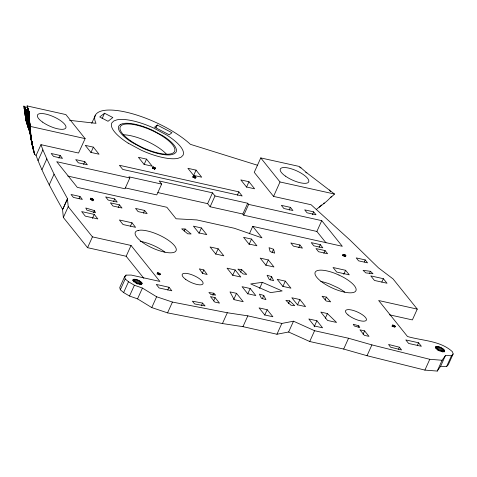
<?xml version="1.0" encoding="UTF-8"?>
<svg xmlns="http://www.w3.org/2000/svg" width="477" height="477" viewBox="0 0 477 477"><rect width="100%" height="100%" fill="white"/><g stroke="black" fill="none" stroke-linecap="round" stroke-linejoin="round"><path stroke-width="0.72" d="M36.067 155.502L34.511 154.083L31.124 139.624L29.407 128.629L29.085 112.22L27.123 105.93L65.886 114.587L85.121 138.622L78.538 153.039L40.962 144.668L36.085 155.472C43.037 174.355 52.887 191.992 62.66 209.522L67.537 198.718L62.964 208.848M34.463 152.282L34.511 154.083C31.44 141.204 28.727 128.152 29.27 114.844M34.511 154.083C30.737 143.1 30.957 131.634 29.502 120.264C28.692 130.388 31.19 140.465 33.515 150.255L31.124 139.588L30.134 131.557L30.313 132.612M29.347 126.971L29.437 119.435L29.282 125.97L29.795 130.388L29.383 127.979L29.246 117.777L29.335 124.974M30.445 134.049L30.158 124.914L30.611 130.889L29.932 127.764L29.64 121.975L29.711 129.786L30.445 134.049L29.669 130.936L29.526 128.42L29.783 128.665M29.306 123.686L28.721 115.559L27.219 106.132M29.276 121.51C29.413 116.919 29.449 112.232 27.928 107.909M29.741 125.087L29.663 127.52L30.284 128.265L30.439 125.988L30.421 128.748L29.741 125.087L29.884 123.352L30.093 125.91L29.485 124.759L29.425 121.164M31.691 140.84L31.494 140.476L32.007 142.17L31.22 139.797L31.166 136.75L29.663 127.52L29.556 129.738L30.349 132.26L32.269 145.479L33.092 148.287M29.335 123.549L27.94 109.4L27.332 106.89L28.56 114.236L27.159 117.342L27.547 120.949L28.584 127.413L30.361 133.715M29.324 119.441L29.276 122.577M29.383 119.471L28.936 117.634L28.721 121.009L29.258 124.98L25.776 111.725L23.85 106.085L26.611 107.569M29.359 121.73L25.031 107.844L24.774 108.273L24.083 107.927L27.159 117.342L29.878 128.963L28.131 119.536L28.578 116.394L26.068 109.311L25.776 111.725L24.458 110.276L25.007 115.011L27.881 123.46L29.318 130.71L25.907 120.085L23.85 106.085L28.28 113.061L29.324 117.414L28.298 108.905L29.353 118.856M29.294 118.195L29.353 117.503M444.636 350.673L444.397 351.263C441.231 351.847 436.616 350.046 435.483 346.94L435.686 346.684C438.912 346.058 442.9 347.906 444.636 350.673L444.021 352.026M29.139 122.255L25.168 113.055L27.547 120.949L29.896 132.505L27.159 117.342L26.885 110.616M27.123 105.93L28.28 113.061L27.332 106.89M28.578 116.394L28.721 115.559L29.341 119.954M29.485 124.759L29.711 129.786L30.349 132.26M30.295 133.214L26.527 120.019L25.686 119.017L28.721 128.915L27.362 125.022L25.174 111.201M33.199 146.6L32.895 146.725L33.217 148.043L31.947 144.084L30.409 134.52M273.565 196.411L280.005 181.964L260.764 157.923L254.253 172.34L273.565 196.411L311.111 204.752L349.885 239.949L378.476 267.871L393.042 278.908L417.256 309.108L412.378 319.918L389.506 314.826M37.993 160.677L42.876 149.873L40.962 144.668M41.94 169.645L46.818 158.841L42.876 149.873M58.921 158.173L60.138 155.472L51.176 153.481L53.537 156.42L62.499 158.412L60.138 155.472M49.179 184.969L54.062 174.159L46.818 158.841M91.727 123.293L95.388 115.19M102.114 118.636L104.552 113.228L112.846 117.551L108.023 121.277L99.735 116.96L104.552 113.228M83.594 164.338L84.817 161.637L75.748 159.622L78.282 162.782L87.345 164.798L84.817 161.637M90.928 152.562L93.373 147.149L85.264 145.354L90.91 152.401L99.031 154.208L93.373 147.149M143.851 278.318L126.166 256.262L87.565 247.676L63.352 217.476L68.229 206.672L67.436 198.676M79.087 198.504L79.999 196.476L71.037 194.485L73.398 197.424L82.36 199.416L79.999 196.476M90.242 199.553L90.857 198.199C98.5 201.169 87.875 199.958 90.857 198.199M90.511 199.601L91.125 198.253M90.803 199.678L91.411 198.325M91.107 199.78L91.715 198.426M91.411 199.899L92.019 198.551M91.715 200.042L92.323 198.688M92.001 200.197L92.61 198.843M92.264 200.364L92.872 199.01M92.693 200.698L93.301 199.344M92.842 200.859L93.45 199.511M93.54 212.629L94.452 210.601L85.777 208.002L86.862 210.107L95.466 212.754L94.452 210.601M92.395 218.448L94.219 214.394L81.662 211.597L85.27 216.129L97.839 218.931L94.219 214.394M87.565 247.676L92.443 236.872L68.229 206.672M113.49 201.634L114.713 198.927L105.644 196.912L108.178 200.072L117.247 202.087L114.713 198.927M125.505 187.95L156.766 194.902L161.643 184.098L128.927 176.824L129.845 177.969L124.968 188.779L67.782 176.061M118.242 207.561L119.465 204.86L110.396 202.844L112.93 205.998L121.999 208.02L119.465 204.86M156.068 127.747L157.291 125.046L171.958 132.707L169.21 134.8L154.542 127.138L157.291 125.046M144.102 164.523L146.54 159.121L138.419 157.315L144.078 164.374L152.199 166.181L146.54 159.121M152.336 168.28L152.944 166.926C160.403 169.824 150.04 168.637 152.944 166.926M152.598 168.327L153.206 166.974M152.878 168.399L153.487 167.051M153.177 168.5L153.785 167.147M153.475 168.619L154.083 167.266M153.767 168.757L154.375 167.403M154.047 168.906L154.655 167.558M154.304 169.067L154.918 167.719M154.53 169.234L155.144 167.88M154.721 169.395L155.329 168.047M130.454 226.17L131.98 222.789L119.417 219.992L123.024 224.524L135.599 227.326L131.98 222.789M143.392 213.153L144.609 210.452L135.54 208.431L138.074 211.591L147.143 213.607L144.609 210.452M126.166 256.262L131.044 245.458L92.443 236.872M131.044 245.458L159.896 281.442L131.217 275.062L126.023 275.122L124.622 276.672L119.745 287.476L120.317 289.777L123.626 292.568L129.517 296.038L137.537 298.87L151.752 307.576L167.552 312.87L222.443 323.549L242.954 326.656L276.958 334.24L288.621 332.004L309.71 341.52L343.673 349.057L367.022 355.705L424.9 370.104L437.23 371.07L440.617 366.276L445.494 355.472L451.475 355.753L453.15 353.964L452.446 351.752C440.319 340.548 422.509 340.888 407.507 336.512L378.655 300.528L417.256 309.108M125.415 276.469L126.023 275.122M120.317 289.777L125.195 278.973L124.622 276.672M123.626 292.568L128.504 281.764L125.195 278.973M132.713 280.697L133.321 279.349C136.541 278.938 140.62 280.619 142.17 283.529L142.074 283.839C138.944 284.876 134.532 282.736 132.964 279.88L133.321 279.349M133.143 280.559L133.751 279.212M133.411 281.197L134.329 279.17M133.804 281.931L135.027 279.23M134.603 282.086L135.826 279.385M135.468 282.324L136.684 279.623M129.517 296.038L134.395 285.234L128.504 281.764M136.058 283.326L137.585 279.945M136.959 283.714L138.485 280.339M137.817 284.155L139.344 280.78M138.92 283.958L140.137 281.257M139.612 284.453L140.834 281.752M140.488 284.274L141.401 282.247M140.912 284.745L141.824 282.718M141.472 284.501L142.08 283.153M137.537 298.87L142.414 288.066L134.395 285.234M192.815 177.283L193.423 175.93C200.883 178.827 190.52 177.641 193.423 175.93M193.602 175.536L196.041 170.128L187.92 168.327L193.579 175.381L201.699 177.188L196.041 170.128M193.078 177.331L193.686 175.977M193.358 177.402L193.966 176.049M193.656 177.498L194.264 176.15M193.954 177.623L194.562 176.269M194.246 177.76L194.855 176.407M194.527 177.909L195.135 176.556M194.783 178.07L195.391 176.717M195.01 178.237L195.624 176.884M195.2 178.398L195.808 177.045M157.046 274.12L157.654 272.766L159.562 273.351L160.701 274.4L159.682 274.633L158.334 274.12L157.183 273.059L157.654 272.766M157.607 274.186L158.215 272.838M158.275 274.394L158.883 273.041M158.954 274.704L159.562 273.351M159.539 275.068L160.147 273.72M184.211 231.053L185.124 229.026L191.116 233.986L187.688 233.79L181.707 228.829L185.124 229.026M151.752 307.576L156.629 296.772L142.414 288.066M167.785 289.968L169.007 287.267L156.277 284.435L159.103 287.959L171.833 290.791L169.007 287.267M326.012 242.853L316.871 231.452L243.759 215.193L242.841 214.048L210.118 206.768L207.614 203.649L212.492 192.839L159.139 180.974L161.643 184.098M210.118 206.768L215.002 195.964L212.492 192.839M198.998 233.366L201.437 227.964L193.441 226.158L198.826 232.871L206.785 234.642L201.437 227.964M167.552 312.87L172.43 302.066L227.32 312.745L247.837 315.852L281.835 323.43L293.504 321.2L314.587 330.716L348.556 338.253L371.905 344.895L429.777 359.3L442.107 360.26L445.494 355.472M237.319 195.218L238.84 191.843L119.411 165.28L122.732 169.424L242.161 195.981L238.84 191.843M202.296 273.327L203.822 269.952L199.356 268.867L202.487 273.357L207.161 274.519L203.822 269.952M215.705 254.163L218.144 248.761L210.071 246.973L215.741 254.032L223.808 255.815L218.144 248.761M246.514 187.157L248.964 181.731L240.831 179.912L246.49 186.984L254.611 188.791L248.964 181.731M201.354 305.799L202.57 303.098L192.386 301.172L194.664 303.95L205.062 305.918L202.57 303.098M242.841 214.048L247.718 203.244L215.002 195.964M243.759 215.193L248.636 204.389L247.718 203.244M212.879 295.275L213.797 293.248L208.902 292.479L210.733 294.351L215.64 295.138L213.797 293.248M213.559 300.999L215.085 297.618L210.44 296.587L214.847 302.084L219.492 303.116L215.085 297.618M249.382 233.802L252.738 226.372L342.307 246.293L321.748 220.648L248.636 204.389M232.704 275.366L235.143 269.964L227.064 268.175L232.734 275.235L240.807 277.012L235.143 269.964M249.083 244.48L251.522 239.078L243.58 237.337L248.934 244.015L256.9 245.786L251.522 239.078M240.456 272.278L241.678 269.577L237.892 269.135L243.037 273.923L246.746 274.406L241.678 269.577M222.443 323.549L227.32 312.745M233.766 299.407L236.514 293.331L229.992 291.906L234.171 299.663L243.228 301.708L236.514 293.331M247.736 293.91L250.175 288.507L242.072 286.689L247.718 293.743L255.815 295.555L250.175 288.507M289.187 210.065L290.41 207.364L281.341 205.343L283.875 208.503L292.944 210.518L290.41 207.364M265.862 265.331L268.301 259.923L260.203 258.117L265.844 265.164L273.947 266.977L268.301 259.923M272.039 252.637L273.565 249.262L269.04 247.688L270.137 251.558L274.674 253.138L273.565 249.262M259.607 288.424L262.35 282.342L282.169 290.946L270.578 292.604L250.717 283.952L262.35 282.342M242.954 326.656L247.837 315.852M270.131 280.023L271.651 276.648L267.084 275.229L269.237 279.409L273.607 280.72L271.651 276.648M262.255 298.835L263.781 295.46L259.41 294.148L261.36 298.22L265.933 299.639L263.781 295.46M264.729 315.112L267.174 309.704L259.071 307.892L264.717 314.945L272.88 316.758L267.174 309.704M312.441 214.561L313.657 211.854L304.696 209.862L307.057 212.802L316.018 214.799L313.657 211.854M298.697 247.694L299.92 244.993L290.851 242.972L293.385 246.132L302.454 248.147L299.92 244.993M282.861 286.528L285.3 281.126L277.203 279.313L282.843 286.361L290.94 288.18L285.3 281.126M316.871 231.452L321.748 220.648M288.382 303.563L289.605 300.862L285.89 300.379L290.964 305.208L294.75 305.65L289.605 300.862M276.958 334.24L281.835 323.43M319.089 247.354L320.311 244.653L311.242 242.638L313.777 245.798L322.84 247.813L320.311 244.653M297.469 304.952L299.908 299.55L291.835 297.773L297.499 304.821L305.578 306.61L299.908 299.55M323.841 253.287L325.064 250.586L315.995 248.565L318.529 251.725L327.598 253.74L325.064 250.586M288.621 332.004L293.504 321.2M342.629 255.72C342.134 252.846 347.429 255.559 345.694 256.304C344.859 256.399 341.741 254.98 343.237 254.366M342.868 255.738L343.476 254.384M343.136 255.785L343.744 254.432M343.422 255.863L344.036 254.509M343.726 255.958L344.34 254.611M344.036 256.083L344.644 254.736M344.334 256.227L344.949 254.873M344.621 256.382L345.235 255.028M325.165 299.818L326.381 297.117L322.1 296.259L326.22 300.999L330.662 301.863L326.381 297.117M344.889 256.543L345.497 255.195M345.121 256.715L345.73 255.362M314.158 326.828L316.901 320.753L308.834 318.97L314.409 325.994L322.571 327.812L316.901 320.753M309.71 341.52L314.587 330.716M343.768 274.347L345.598 270.292L333.047 267.508L336.708 272.057L349.271 274.841L345.598 270.292M325.278 318.296L327.413 313.568L320.836 312.083L327.556 320.461L336.553 322.434L327.413 313.568M364.279 261.927L365.191 259.905L356.23 257.908L358.591 260.853L367.552 262.845L365.191 259.905M369.526 273.333L370.438 271.312L363.075 270.346L365.823 272.886L372.99 273.744L370.438 271.312M343.673 349.057L348.556 338.253M358.155 327.156L358.77 325.809L353.254 324.259L354.298 325.976L359.795 327.502L358.77 325.809M381.827 282.068L383.353 278.693L370.802 275.903L374.463 280.452L387.026 283.237L383.353 278.693M363.057 334.246L364.583 330.871L359.938 329.834L364.345 335.331L368.989 336.363L364.583 330.871M367.022 355.705L371.905 344.895M391.963 326.363L392.571 325.016L394.467 325.594L395.582 326.65L395.093 326.936L393.185 326.34L392.225 325.612L392.571 325.016M392.517 326.435L393.131 325.081M393.185 326.638L393.793 325.284M393.859 326.942L394.467 325.594M394.431 327.311L395.039 325.958M398.504 349.242L399.422 347.214L388.576 344.466L390.502 347.161L401.58 349.969L399.422 347.214M417.321 345.467L418.544 342.76L405.814 339.934L408.634 343.452L421.364 346.284L418.544 342.76M424.9 370.104L429.777 359.3M435.447 347.87L436.061 346.517M435.668 348.472L436.586 346.445M436.33 348.496L437.242 346.469M436.789 349.289L438.011 346.588M437.331 350.178L438.852 346.803M438.22 350.476L439.746 347.095M439.12 350.839L440.647 347.465M439.997 351.269L441.523 347.888M441.124 351.06L442.346 348.359M441.857 351.549L443.079 348.848M442.477 352.044L443.693 349.343M443.252 351.853L444.17 349.826M443.878 351.627L444.486 350.279M437.23 371.07L442.107 360.26M440.617 366.276L446.591 366.557L451.475 355.753M453.15 353.964L448.273 364.768L446.591 366.557M316.269 209.492C321.391 205.307 327.222 201.634 331.336 196.482M319.125 207.286L319.739 206.368M320.341 206.285L320.967 205.372M260.764 157.923L299.425 166.485L306.908 172.907L334.508 194.044L330.746 197.633M27.159 117.342L26.146 117.986L25.472 117.628L26.527 120.019M28.119 109.346L29.324 117.414L28.119 109.346L29.318 116.114M323.382 203.303L324.485 203.077M29.496 129.75L30.26 130.203M28.56 114.236L29.341 115.404L29.085 112.22M69.582 120.335L96.014 123.328A57.276 18.645 24.3 0 1 125.761 112.077A57.276 18.645 24.3 0 1 190.383 144.322L257.52 165.263M30.492 126.441L85.121 138.622M280.005 181.964L334.508 194.044M129.845 177.969L56.733 161.709L77.292 187.354L166.867 207.274L176.091 218.776L196.906 219.939L234.416 228.28L261.962 237.874L252.738 226.372M157.869 192.583L207.614 203.649M299.639 167.499L300.999 167.904M156.629 296.772L172.43 302.066M305.709 172.453L306.908 172.907M128.158 143.148L141.287 150.213A39.627 12.903 24.3 0 0 177.903 158.352L181.081 157.195L182.959 155.335A38.339 12.48 24.3 0 0 166.694 135.039L153.558 127.979A39.627 12.903 24.3 0 0 116.943 119.84L113.764 120.997L111.886 122.851A38.339 12.48 24.3 0 0 128.152 143.148M26.813 111.159L27.624 111.874L28.131 119.536L29.258 124.98M25.007 115.011L25.698 115.643M321.283 204.919L321.695 205.325M329.398 189.953L330.525 191.712M31.166 136.75L29.669 130.936L30.039 131.885M54.062 174.159L67.537 198.718M24.083 107.927L25.776 111.725L25.031 107.844M30.415 134.484L32.186 143.476L31.709 141.794M25.686 119.017L27.678 124.384L29.896 132.505M29.962 131.616L31.214 138.807M32.692 146.01L32.436 144.495M29.765 130.805L27.881 123.46L26.837 121.718L29.318 130.71L25.907 120.085L29.491 130.549C27.028 123.972 27.052 116.811 24.458 110.276M32.293 144.579L32.686 145.741M27.684 110.104L27.809 110.485M33.217 148.043L31.947 144.084L30.528 134.448M34.022 151.191L32.841 147.781L31.858 142.73M31.416 140.292L32.132 144.06M28.721 128.915L26.169 121.063L27.994 127.091M29.669 130.936L30.88 136.887M31.798 143.022L32.71 146.111M29.014 129.243L27.678 124.384L28.352 127.532M28.966 111.737L28.399 109.841L29.3 116.34L28.966 111.737L29.341 115.404M27.547 120.949L30.278 132.511M32.692 146.6L30.319 134.627M29.848 131.688L30.325 133.84M27.404 107.975L29.353 118.403M29.932 131.509L30.26 132.916M30.987 136.947L32.388 145.431M31.995 143.613L31.44 140.977M32.138 144.525L31.333 140.441M29.872 130.191L28.572 123.948L29.616 129.613M30.033 131.634L30.313 132.976M26.068 109.311L26.927 113.58L28.197 112.971L29.318 124.449M29.962 132.672L31.196 139.886M28.28 112.399L29.312 118.779L28.34 112.035L28.978 112.799L29.3 115.201L28.703 110.676L29.341 116.799M30.295 134.687L30.576 136.1M30.027 131.074L30.307 132.511M31.5 140.471L32.162 143.893L32.001 142.617M30.158 133.411L30.528 135.468M29.598 126.876L29.818 128.14M31.542 139.731L31.768 141.174M29.568 126.971L29.777 128.301M24.613 107.206L24.774 108.273M30.922 136.786L31.13 138.241M28.936 117.634L29.359 120.818M29.657 126.542L29.848 127.973M31.065 137.096L31.238 138.443M31.375 140.178L31.536 141.466M28.93 116.221L29.192 118.624M29.318 116.746L28.596 111.952L29.341 118.385M62.553 209.486L63.352 217.476M29.175 120.299L29.347 122.178M30.134 131.557L30.278 133.274M29.151 113.025L29.335 115.774M29.204 113.431L29.264 114.575M29.932 127.764L29.956 129.935M29.765 126.882L29.795 130.388M320.765 281.448A22.371 7.286 24.3 0 1 330.048 284.143L337.978 287.786A22.371 7.286 24.3 0 1 344.799 292.115M140.202 241.32A22.371 7.286 24.3 0 1 164.935 252.112M123.161 134.77A29.83 9.713 24.3 0 1 166.378 154.071M120.323 124.521L118.809 126.017A30.874 10.053 24.3 0 0 131.908 142.361L142.486 148.049A31.911 10.387 24.3 0 0 171.964 154.602L174.528 153.672L176.043 152.175A30.874 10.053 24.3 0 0 162.943 135.832L152.366 130.143A31.911 10.387 24.3 0 0 122.881 123.591L120.323 124.521M138.223 230.391L136.422 231.071A22.371 7.286 24.3 0 0 156.319 249.638A22.371 7.286 24.3 0 0 174.487 245.667A22.371 7.286 24.3 0 0 140.685 230.135L138.223 230.391M338.956 275.038L334.926 273.339A22.371 7.286 24.3 0 0 316.758 277.31A22.371 7.286 24.3 0 0 350.559 292.836A22.371 7.286 24.3 0 0 342.856 276.982L338.956 275.038M129.941 140.321A29.83 9.713 24.3 0 0 174.528 151.549A29.83 9.713 24.3 0 0 137.805 125.421A29.83 9.713 24.3 0 0 129.941 140.321M348.067 314.939A11.4 3.709 24.3 0 0 365.913 320.633A11.4 3.709 24.3 0 0 353.928 310.646A11.4 3.709 24.3 0 0 348.067 314.939M185.666 279.349A11.4 3.709 24.3 0 0 202.91 283.946A11.4 3.709 24.3 0 0 189.286 273.941A11.4 3.709 24.3 0 0 185.666 279.349M285.383 176.096A15.58 5.08 24.3 0 0 308.655 181.94A15.58 5.08 24.3 0 0 289.456 168.286A15.58 5.08 24.3 0 0 285.383 176.096M42.542 122.094A15.58 5.08 24.3 0 0 65.808 127.937A15.58 5.08 24.3 0 0 46.609 114.283A15.58 5.08 24.3 0 0 42.542 122.094"/></g></svg>
